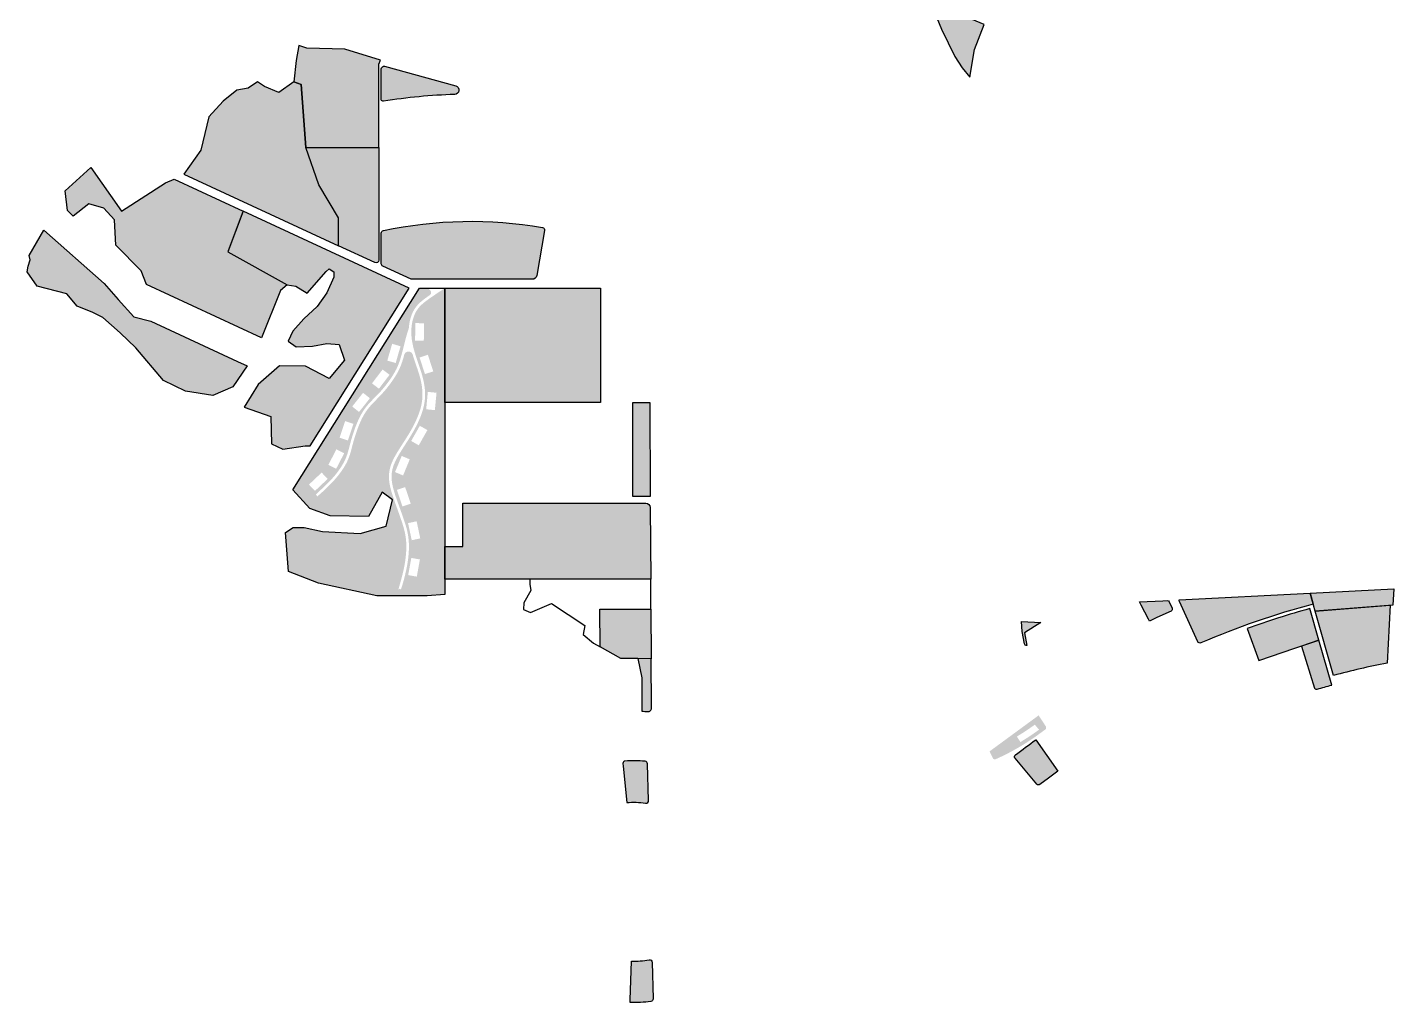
# Model space of a CAD drawing. Header units: millimetres. Extents: x 2242322 to 2245485, y 377991 to 382183.
# Drawn here: x 2242322 to 2245450, y 377991 to 380224 of the extents above; entities that cross this region are included whole.
import ezdxf

# ---------------------------------------------------------------- set-up
doc = ezdxf.new("R2010")
doc.units = ezdxf.units.MM
doc.layers.add('детский сад_штриховка_территория', color=7, linetype='Continuous', true_color=0x4c4fa9, transparency=0.5)
doc.layers.add('общественно_деловая_зона_штриховка', color=7, linetype='Continuous', true_color=0x9492c9, transparency=0.5)
for name, color, linetype, true_color in [('детский_сад_территория', 7, 'Continuous', 0x000000), ('карьер', 7, 'Continuous', 0x000000), ('общественно_деловая_зона_контур', 7, 'Continuous', 0x000000), ('промка_парковка', 7, 'Continuous', 0x000000)]:
    doc.layers.add(name, color=color, linetype=linetype, true_color=true_color)
for name, color, linetype, transparency in [('карьер_штриховка', 30, 'Continuous', 0.5), ('торговый_центр_асфальт', 250, 'Continuous', 0.4), ('торговый_центр_асфальт_штриховка', 252, 'Continuous', 0.5), ('штриховка_площадки', 254, 'Continuous', 0.5)]:
    doc.layers.add(name, color=color, linetype=linetype, transparency=transparency)

msp = doc.modelspace()

# ---------------------------------------------------------------- hatches: boundary and pattern name
at = {"layer": 'детский сад_штриховка_территория'}
h = msp.add_hatch(color=256, dxfattribs=at)
h.dxf.hatch_style = 1
h.paths.add_polyline_path([(2243633.339133253, 378805.9061545528), (2243633.009283839, 378892.4707314645), (2243749.673702165, 378892.4707314645), (2243750.475420325, 378778.5093811238), (2243719.80625048, 378778.9950108791), (2243680.585765527, 378779.4079810995)])
h = msp.add_hatch(color=256, dxfattribs=at)
h.dxf.hatch_style = 1
edge = h.paths.add_edge_path()
edge.add_line((2245312.477420031, 378740.4654847306), (2245270.477298062, 378887.7464045294))
edge.add_line((2245270.477298062, 378887.7464045294), (2245441.985588203, 378901.3513195827))
edge.add_line((2245441.985588203, 378901.3513195827), (2245434.854384561, 378768.7448899724))
edge.add_arc((2245776.816554542, 377010.0015562545), 1791.679725730974, 101.0030480002291, 105.0204709338153)
at = {"layer": 'карьер_штриховка'}
h = msp.add_hatch(color=256, dxfattribs=at)
h.dxf.hatch_style = 1
h.paths.add_polyline_path([(2243013.43, 379420.46), (2242958.96, 379448.64), (2242899.8, 379449.58), (2242850.97, 379406.38), (2242819.04, 379354.73), (2242880.08, 379333.13), (2242881.02, 379271.16), (2242907.32, 379258.95), (2242958.03, 379266.46), (2242969.833982166, 379266.46), (2243196.296541834, 379627.5474403903), (2242816.36417938, 379803.4824965486), (2242780.925577909, 379710.0137766856), (2242916.78, 379635), (2242936.77, 379632.15), (2242962.55, 379616.03), (2243006.65, 379665.17), (2243013.25, 379671.12), (2243024.05, 379664.29), (2243023.83, 379652.18), (2243007.75, 379616.49), (2242985.94, 379584.99), (2242955.2, 379556.63), (2242929.85, 379528.45), (2242919.52, 379505.92), (2242937.36, 379492.77), (2242974.93, 379494.65), (2243007.79, 379500.29), (2243035.96, 379498.41), (2243048.17, 379462.72)])
at = {"layer": 'общественно_деловая_зона_штриховка'}
h = msp.add_hatch(color=256, dxfattribs=at)
h.dxf.hatch_style = 1
edge = h.paths.add_edge_path()
edge.add_line((2244479.588015608, 380110.4741309318), (2244490.73, 380173.5000000001))
edge.add_line((2244490.73, 380173.5000000001), (2244512.780175225, 380231.1729964944))
edge.add_line((2244512.780175225, 380231.1729964944), (2244386.307733413, 380283.7159422208))
edge.add_arc((2244385.156760507, 380280.9455160137), 2.999999999907174, 67.43957012420476, 234.0155421548449)
edge.add_line((2244383.394063181, 380278.5179867886), (2244386.535720467, 380276.2367409689))
edge.add_line((2244386.535720467, 380276.2367409689), (2244398.683045979, 380258.8922935144))
edge.add_line((2244398.683045979, 380258.8922935144), (2244415.081682657, 380220.4926165274))
edge.add_line((2244415.081682657, 380220.4926165274), (2244445.827354274, 380157.6015356032))
edge.add_line((2244445.827354274, 380157.6015356032), (2244462.101526907, 380131.2958699521))
edge.add_line((2244462.101526907, 380131.2958699521), (2244479.588015608, 380110.4741309318))
h = msp.add_hatch(color=256, dxfattribs=at)
h.dxf.hatch_style = 1
edge = h.paths.add_edge_path()
edge.add_line((2242959.954249766, 379948.947148248), (2243126.622971135, 379948.947148248))
edge.add_line((2243126.622971135, 379948.947148248), (2243126.622971135, 380137.7188943222))
edge.add_arc((2243132.622971137, 380137.7188943219), 6.000000001862645, 158.5989323337162, 179.9999999966649, ccw=False)
edge.add_line((2243127.036677036, 380139.9082591256), (2243130.699966196, 380149.2553586042))
edge.add_line((2243130.699966196, 380149.2553586042), (2243049.412869368, 380174.2546935765))
edge.add_line((2243049.412869368, 380174.2546935765), (2242962.185129078, 380176.4393604329))
edge.add_line((2242962.185129078, 380176.4393604329), (2242944.164672776, 380182.4848058838))
edge.add_line((2242944.164672776, 380182.4848058838), (2242937.96, 380148.7499999986))
edge.add_line((2242937.96, 380148.7499999986), (2242932.42, 380099.95))
edge.add_line((2242932.42, 380099.95), (2242949.375342358, 380093.8291872104))
edge.add_line((2242949.375342358, 380093.8291872104), (2242959.954249766, 379948.947148248))
edge = h.paths.add_edge_path()
edge.add_line((2242959.954249766, 379948.947148248), (2243126.622971135, 379948.947148248))
edge.add_line((2243126.622971135, 379948.947148248), (2243126.622971135, 379691.2419017963))
edge.add_arc((2243120.622971135, 379691.2419017969), 6, 245.1525884712432, 359.99999999388575, ccw=False)
edge.add_line((2243118.101752457, 379685.7973213377), (2243034.498749693, 379724.5113147737))
edge.add_line((2243034.498749693, 379724.5113147737), (2243034.498749693, 379788.5418739287))
edge.add_line((2243034.498749693, 379788.5418739287), (2242989.967189229, 379863.9053956994))
edge.add_line((2242989.967189229, 379863.9053956994), (2242959.954249766, 379948.947148248))
h = msp.add_hatch(color=256, dxfattribs=at)
h.dxf.hatch_style = 1
edge = h.paths.add_edge_path()
edge.add_arc((2243138.622971135, 379682.9066523637), 5.999999999744786, 179.9999999977766, 245.15258846984182, ccw=False)
edge.add_line((2243132.622971135, 379682.9066523639), (2243132.622971135, 379753.2658684151))
edge.add_arc((2243138.622971135, 379753.2658684154), 6, 102.02490601503598, 180.0000000027792, ccw=False)
edge.add_arc((2243338.432916814, 378815.2391632096), 965.0714853809649, 80.27634489076218, 102.02490601507208, ccw=False)
edge.add_arc((2243500.416563495, 379760.5324575258), 5.999999999816191, -9.84803786553448, 80.27634489391392, ccw=False)
edge.add_line((2243506.328152566, 379759.5062437826), (2243488.331854967, 379655.837084154))
edge.add_arc((2243478.479206514, 379657.5474403905), 10.00000000003234, 270, 350.15196214701274, ccw=False)
edge.add_line((2243478.479206514, 379647.5474403905), (2243200.702502705, 379647.5474403905))
edge.add_line((2243200.702502705, 379647.5474403905), (2243136.101752457, 379677.4620719049))
h = msp.add_hatch(color=256, dxfattribs=at)
h.dxf.hatch_style = 1
h.paths.add_polyline_path([(2242359.76, 379760.01), (2242498.38, 379637.52), (2242530.266555597, 379601.5822643445), (2242566.07, 379561.23), (2242604.75, 379551.5600000001), (2242803.782972015, 379459.3939184311), (2242825.229198686, 379449.4628268295), (2242792.78, 379401.14), (2242746.58, 379381.79), (2242684.26, 379391.46), (2242633.76, 379416.18), (2242570.37, 379490.31), (2242534.9, 379524.7), (2242495.15, 379560.16), (2242472.630291429, 379571.5327073226), (2242436.05, 379585.94), (2242412.82, 379613.94), (2242344.72, 379632.14), (2242322.30853736, 379664.2656461056), (2242324.139386668, 379677.8612729049), (2242328.795348762, 379691.8266484588), (2242326.208599356, 379701.6540794921)])
h = msp.add_hatch(color=256, dxfattribs=at)
h.dxf.hatch_style = 1
h.paths.add_polyline_path([(2243219.904506167, 379627.5474403903), (2243278.329281455, 379627.5474403905), (2243278.329281455, 378926.0861271198), (2243237.84, 378923.05), (2243122.21, 378923.05), (2242988.79, 378951.96), (2242919.85, 378978.65), (2242913.18, 379067.59), (2242931.206219591, 379079.563617391), (2242955.663099131, 379079.563617391), (2242997.68, 379069.82), (2243084.4, 379065.37), (2243143.68, 379082.2), (2243158.55, 379142.41), (2243134.76, 379160.25), (2243103.53, 379104.49), (2243015.81, 379105.98), (2242969.29, 379122.79), (2242930.020161577, 379165.3359554076)])
h.paths.add_polyline_path([(2242980.770547832, 379163.0058838812), (2242967.002993035, 379177.5129316481), (2242996.017088568, 379205.0480412436), (2243009.784643365, 379190.5409934759)], flags=16)
h.paths.add_polyline_path([(2243029.235943524, 379213.6256344416), (2243011.474755767, 379222.8202094436), (2243029.863905769, 379258.3425849583), (2243047.625093526, 379249.1480099554)], flags=16)
h.paths.add_polyline_path([(2243056.108761383, 379278.5377268341), (2243037.132092009, 379284.8532647723), (2243049.763167884, 379322.8066035222), (2243068.739837258, 379316.4910655831)], flags=16)
edge = h.paths.add_edge_path(flags=17)
edge.add_spline(control_points=[(2243239.040318192, 379627.5474403906), (2243238.516266633, 379626.8394994307), (2243238.718618537, 379626.2704097392), (2243245.736474034, 379623.8988795977), (2243249.511230664, 379615.4330480653), (2243238.255498706, 379607.6755355292), (2243233.388449108, 379604.1917192485), (2243225.733000217, 379598.2065845524), (2243222.721720939, 379595.6534207027), (2243217.273800547, 379590.456374889), (2243214.837869755, 379587.8106329173), (2243210.452811468, 379582.2275836355), (2243208.505922074, 379579.2909750996), (2243205.001614673, 379572.9976143919), (2243203.448027882, 379569.6514121524), (2243199.431980717, 379559.2265631965), (2243197.536656448, 379551.6617186892), (2243196.118736594, 379541.316515732), (2243195.866977744, 379538.9516490048), (2243195.683671927, 379536.5534047424), (2243195.642686086, 379535.8901397001), (2243195.510400385, 379535.2389094422), (2243195.289355239, 379534.6122202054), (2243188.841132027, 379515.4450101574), (2243177.868581257, 379466.5867231992), (2243165.843413624, 379435.0947308075), (2243132.767040866, 379390.3318180068), (2243100.900618045, 379361.699700509), (2243079.91272507, 379329.6863167523), (2243059.341372237, 379270.4055115193), (2243047.644087561, 379211.1247062862), (2242982.297975338, 379155.0705900929), (2242983.600136012, 379153.5525724457), (2242984.902296687, 379152.0345547984), (2242986.204457361, 379150.5165371511), (2242991.862431843, 379155.3699668076), (2242997.086402393, 379160.0338396237), (2243012.285378508, 379174.1655688655), (2243020.82902097, 379183.0008410948), (2243035.000934808, 379199.3429876803), (2243040.629524262, 379206.8513484089), (2243049.685470767, 379220.8032531025), (2243053.111392142, 379227.2483719597), (2243058.460145688, 379239.2590337307), (2243060.381663911, 379244.8219340314), (2243062.708134514, 379252.6459187724), (2243063.39583206, 379255.1916119669), (2243064.354502768, 379258.8722858552), (2243064.661906224, 379260.0762424529), (2243065.264818711, 379262.4412845262), (2243065.559879192, 379263.5997684322), (2243066.297681957, 379266.4514769928), (2243066.741440424, 379268.1332585355), (2243068.836148612, 379275.9192525597), (2243070.514182894, 379281.7142180146), (2243073.062466135, 379289.9152186849), (2243073.917094523, 379292.5669738853), (2243078.547431595, 379306.4274585266), (2243082.399150587, 379316.1512170007), (2243087.535583631, 379327.1629991489), (2243088.839261574, 379329.7872717218), (2243092.614054191, 379336.913422965), (2243095.113906339, 379341.0644742297), (2243099.462436991, 379347.4606554815), (2243101.234808642, 379349.8661604784), (2243104.952020085, 379354.5602083585), (2243106.896049567, 379356.845576584), (2243113.059076689, 379363.692230941), (2243117.611770401, 379368.2680129305), (2243127.283596459, 379378.0787378778), (2243132.401744759, 379383.3156174405), (2243144.408525697, 379396.9075743102), (2243151.250259965, 379405.5976604021), (2243159.576457869, 379417.5102483498), (2243161.679758514, 379420.6607910074), (2243164.64604611, 379425.3432578423), (2243165.603367331, 379426.8968838176), (2243167.446552852, 379429.9803885071), (2243168.330953406, 379431.5071773423), (2243171.407937111, 379437.0165901567), (2243173.4014252, 379440.9817638078), (2243177.090613217, 379449.3937060804), (2243178.785223794, 379453.8365983196), (2243181.69760849, 379462.5813814359), (2243182.935122166, 379466.6744662669), (2243184.521755924, 379472.3591400093), (2243184.846486453, 379473.5448869796), (2243185.17379962, 379474.761384337), (2243186.386032965, 379479.221001978), (2243190.032485041, 379482.0602072263), (2243194.65319593, 379482.1422441952), (2243199.27390682, 379482.224281164), (2243203.018844614, 379479.5163040396), (2243204.388617859, 379475.1025278284), (2243206.504789313, 379468.221128132), (2243208.809172627, 379461.3995539828), (2243213.903622038, 379446.4103780855), (2243216.678125564, 379438.3098028266), (2243220.123203171, 379426.8412693742), (2243221.132024026, 379423.2087947635), (2243222.905856189, 379416.0787886275), (2243223.673535368, 379412.5825801443), (2243225.607901144, 379402.260518875), (2243226.406139252, 379395.6024521557), (2243226.963922052, 379382.4954173223), (2243226.724406298, 379376.0457007628), (2243225.519431189, 379366.2394547875), (2243224.963576625, 379362.9045508631), (2243222.563420039, 379351.5405339787), (2243219.982124488, 379343.3338170273), (2243213.441907727, 379326.7557523146), (2243209.484554862, 379318.386602897), (2243202.582699899, 379305.3871580095), (2243199.957249843, 379300.729430145), (2243195.233731874, 379292.7300043149), (2243193.183212248, 379289.3744110729), (2243189.007134104, 379282.6919438355), (2243186.884764778, 379279.3672411588), (2243180.516139855, 379269.4582277868), (2243176.268459639, 379262.9403346777), (2243168.308780393, 379250.1364194276), (2243164.595944331, 379243.8517182132), (2243159.91915499, 379234.7582036276), (2243158.536556814, 379231.859184362), (2243156.361123684, 379226.7685909379), (2243155.509655142, 379224.5733407389), (2243153.999430497, 379220.2163894419), (2243153.339570993, 379218.0525326882), (2243151.460759683, 379210.8982358769), (2243150.654028303, 379205.9418348816), (2243149.982771915, 379195.9855385029), (2243150.117331455, 379190.9887327746), (2243151.200660243, 379180.8064866015), (2243152.147539067, 379175.6205963992), (2243154.721704576, 379164.8431066725), (2243156.351960319, 379159.2470739082), (2243160.106127928, 379147.54938485), (2243162.23042165, 379141.4469892762), (2243169.124502809, 379122.1219280254), (2243174.380935682, 379107.9892203555), (2243180.257261773, 379090.2742248641), (2243180.950802933, 379088.1566284043), (2243182.305120302, 379083.8686345382), (2243182.966594982, 379081.6956284271), (2243184.871551193, 379075.0383059754), (2243186.035803867, 379070.4159899348), (2243188.315230317, 379058.8238566077), (2243189.278522416, 379051.5910693366), (2243190.066573914, 379035.2594264394), (2243189.890168585, 379026.1595704693), (2243187.901941446, 379005.4492069804), (2243186.089133795, 378993.8395840922), (2243180.508597678, 378968.3454308782), (2243176.871729339, 378954.6519173764), (2243172.095533369, 378939.3564896845), (2243174.004622099, 378938.7603519315), (2243175.91371083, 378938.1642141783), (2243177.822799559, 378937.5680764251), (2243205.526024877, 379026.2856839945), (2243185.766815125, 379099.3742097496), (2243154.549445594, 379173.8442141959), (2243154.549445594, 379223.2276609046), (2243201.989841502, 379287.7552586084), (2243236.765433569, 379358.8678458523), (2243231.273274659, 379424.6179285357), (2243194.917474752, 379507.9783313349), (2243206.640104462, 379582.2169116013), (2243238.780914837, 379600.8209424122), (2243278.329281455, 379627.5474403905), (2243265.232960369, 379627.5474403905), (2243252.136639281, 379627.5474403905), (2243239.040318193, 379627.5474403904)], knot_values=[0, 0, 0, 0, 0.02454853054575971, 0.02454853054575971, 0.2354965928666288, 0.2354965928666288, 0.446444655187498, 0.446444655187498, 0.6121826213501081, 0.6121826213501081, 0.7779205875127183, 0.7779205875127183, 0.9436585536753285, 0.9436585536753285, 1.109396519837939, 1.109396519837939, 1.435032445741302, 1.435032445741302, 1.529514676521691, 1.529514676521691, 1.529514676521691, 1.8068940443068, 1.8068940443068, 1.8068940443068, 2.430732893133223, 3.430732893133223, 4.430732893133223, 5.430732893133223, 6.430732893133223, 7.430732893133223, 8.430732893133223, 8.430732893133223, 8.430732893133223, 9.430732893133223, 9.430732893133223, 9.430732893133223, 9.516453053530752, 9.516453053530752, 9.700598110220932, 9.700598110220932, 9.884743166911113, 9.884743166911113, 10.06888822360129, 10.06888822360129, 10.25303328029147, 10.25303328029147, 10.34717478564465, 10.34717478564465, 10.39424553832124, 10.39424553832124, 10.44131629099783, 10.44131629099783, 10.51143757775477, 10.51143757775477, 10.7707303265913, 10.7707303265913, 10.90037670100956, 10.90037670100956, 11.46978231885556, 11.46978231885556, 11.66353049599493, 11.66353049599493, 12.0256560825048, 12.0256560825048, 12.26153965966815, 12.26153965966815, 12.49742323683151, 12.49742323683151, 12.96614026216166, 12.96614026216166, 13.43485728749181, 13.43485728749181, 14.04889799261137, 14.04889799261137, 14.26867362966012, 14.26867362966012, 14.37856144818449, 14.37856144818449, 14.48844926670887, 14.48844926670887, 14.77652662977269, 14.77652662977269, 15.06460399283652, 15.06460399283652, 15.28535866959328, 15.28535866959328, 15.34179046484058, 15.34179046484058, 15.34179046484058, 16.62942288327114, 16.62942288327114, 16.62942288327114, 17.9170553017017, 17.9170553017017, 17.9170553017017, 18.17007063268835, 18.17007063268835, 18.48352165376673, 18.48352165376673, 18.63412112304281, 18.63412112304281, 18.78472059231888, 18.78472059231888, 19.08591953087104, 19.08591953087104, 19.38711846942319, 19.38711846942319, 19.54177552904012, 19.54177552904012, 19.9100632192138, 19.9100632192138, 20.27835090938748, 20.27835090938748, 20.48483884057591, 20.48483884057591, 20.63545243295258, 20.63545243295258, 20.78606602532925, 20.78606602532925, 21.08729321008259, 21.08729321008259, 21.38852039483593, 21.38852039483593, 21.531315653571, 21.531315653571, 21.64112251936854, 21.64112251936854, 21.75092938516608, 21.75092938516608, 22.0055196502988, 22.0055196502988, 22.26010991543151, 22.26010991543151, 22.51470018056423, 22.51470018056423, 22.76929044569694, 22.76929044569694, 23.02388071082965, 23.02388071082965, 23.53844572021296, 23.53844572021296, 23.60762670567622, 23.60762670567622, 23.67680769113949, 23.67680769113949, 23.81516966206603, 23.81516966206603, 24.00096357056344, 24.00096357056344, 24.18675747906084, 24.18675747906084, 24.37255138755825, 24.37255138755825, 24.54659504564502, 24.54659504564502, 24.54659504564502, 25.54659504564502, 25.54659504564502, 25.54659504564502, 26.54659504564502, 27.54659504564502, 28.54659504564502, 29.54659504564502, 30.54659504564502, 31.54659504564502, 32.54659504564502, 33.54659504564502, 34.54659504564502, 34.54659504564502, 34.54659504564502, 35.54659504564502, 35.54659504564502, 35.54659504564502, 35.54659504564502], weights=[1, 1, 1, 1, 1, 1, 1, 1, 1, 1, 1, 1, 1, 1, 1, 1, 1, 1, 1, 1, 0.9935986611242026, 0.9935986611242026, 1, 1, 1, 1, 1, 1, 1, 1, 1, 1, 1, 1, 1, 1, 1, 1, 1, 1, 1, 1, 1, 1, 1, 1, 1, 1, 1, 1, 1, 1, 1, 1, 1, 1, 1, 1, 1, 1, 1, 1, 1, 1, 1, 1, 1, 1, 1, 1, 1, 1, 1, 1, 1, 1, 1, 1, 1, 1, 1, 1, 1, 1, 1, 1, 1, 1, 0.8665406000230806, 0.8665406000230806, 1, 0.8665406000230805, 0.8665406000230805, 1, 1, 1, 1, 1, 1, 1, 1, 1, 1, 1, 1, 1, 1, 1, 1, 1, 1, 1, 1, 1, 1, 1, 1, 1, 1, 1, 1, 1, 1, 1, 1, 1, 1, 1, 1, 1, 1, 1, 1, 1, 1, 1, 1, 1, 1, 1, 1, 1, 1, 1, 1, 1, 1, 1, 1, 1, 1, 1, 1, 1, 1, 1, 1, 1, 1, 1, 1, 1, 1, 1, 1, 1, 1, 1, 1, 1, 1, 1], degree=3, periodic=0)
h.paths.add_polyline_path([(2243081.686855187, 379343.7999998776), (2243066.012750034, 379356.2226577116), (2243090.858065701, 379387.5708680185), (2243106.532170853, 379375.1482101838)], flags=16)
h.paths.add_polyline_path([(2243127.190234489, 379397.0551669491), (2243111.29352401, 379409.1916654531), (2243135.566521016, 379440.9850864129), (2243151.463231495, 379428.8485879082)], flags=16)
h.paths.add_polyline_path([(2243165.568500347, 379455.823440738), (2243146.346409144, 379461.3471360416), (2243157.393799749, 379499.7913184469), (2243176.615890952, 379494.2676231426)], flags=16)
h.paths.add_polyline_path([(2243210.643031006, 379547.2368989228), (2243230.639515182, 379546.8619047104), (2243229.889526758, 379506.8689363614), (2243209.893042583, 379507.2439305739)], flags=16)
h.paths.add_polyline_path([(2243220.14742505, 379468.5133060976), (2243239.158112826, 379474.7256929453), (2243251.582886522, 379436.7043173965), (2243232.572198747, 379430.4919305493)], flags=16)
h.paths.add_polyline_path([(2243239.090804275, 379389.6928204945), (2243259.001206458, 379387.8018194502), (2243255.219204371, 379347.9810150857), (2243235.308802188, 379349.8720161302)], flags=16)
h.paths.add_polyline_path([(2243220.72403758, 379312.160441811), (2243238.123848963, 379302.2990745688), (2243218.401114482, 379267.4994518039), (2243201.001303099, 379277.3608190462)], flags=16)
h.paths.add_polyline_path([(2243179.322677236, 379243.0530321836), (2243197.791701326, 379235.3787146753), (2243182.443066312, 379198.440666497), (2243163.974042222, 379206.1149840052)], flags=16)
h.paths.add_polyline_path([(2243168.19765319, 379165.3033498367), (2243187.133858563, 379171.7391967982), (2243200.005552487, 379133.8667860546), (2243181.069347114, 379127.4309390931)], flags=16)
h.paths.add_polyline_path([(2243193.897423412, 379089.2689128716), (2243213.456019946, 379093.4475851043), (2243221.813364413, 379054.3303920368), (2243202.254767878, 379050.1517198042)], flags=16)
h.paths.add_polyline_path([(2243201.320299268, 379009.6668053416), (2243220.998233937, 379006.0920484005), (2243213.848720056, 378966.7361790633), (2243194.170785387, 378970.3109360046)], flags=16)
h = msp.add_hatch(color=256, dxfattribs=at)
h.dxf.hatch_style = 1
h.paths.add_polyline_path([(2243708.365182501, 379365.3336974886), (2243747.239032732, 379365.3336974886), (2243747.865252586, 379149.926672591), (2243708.365182501, 379149.9874514306)])
h = msp.add_hatch(color=256, dxfattribs=at)
h.dxf.hatch_style = 1
edge = h.paths.add_edge_path()
edge.add_line((2243278.329281455, 378960.86), (2243278.329281455, 379035.5993464092))
edge.add_line((2243278.329281455, 379035.5993464092), (2243318.885864854, 379035.5993464092))
edge.add_line((2243318.885864854, 379035.5993464092), (2243318.885864854, 379134.9264967052))
edge.add_line((2243318.885864854, 379134.9264967052), (2243738.038128281, 379134.9264967052))
edge.add_arc((2243738.038128281, 379124.9264967052), 10, 0.40306918965569594, 90, ccw=False)
edge.add_line((2243748.037880834, 379124.9968449697), (2243749.192583625, 378960.86))
edge.add_line((2243749.192583625, 378960.86), (2243472.646613379, 378960.86))
edge.add_line((2243472.646613379, 378960.86), (2243278.329281455, 378960.86))
h = msp.add_hatch(color=256, dxfattribs=at)
h.dxf.hatch_style = 1
edge = h.paths.add_edge_path()
edge.add_line((2245001.492451334, 378817.453756824), (2244959.82960422, 378909.5654390765))
edge.add_arc((2244973.496597698, 378915.7471290147), 15.00000004138366, 188.838249859197, 204.337618155409, ccw=False)
edge.add_line((2244958.674707207, 378913.442446065), (2245258.79, 378928.73))
edge.add_line((2245258.79, 378928.73), (2245265.893360666, 378903.8207987059))
edge.add_arc((2245756.377801488, 377064.0943053165), 1903.987541232038, 104.9282393919744, 113.1372753216573)
edge.add_arc((2245006.477073301, 378820.5177731678), 5.851038566489816, 211.5787856128531, 287.47011165147217, ccw=False)
h = msp.add_hatch(color=256, dxfattribs=at)
h.dxf.hatch_style = 1
edge = h.paths.add_edge_path()
edge.add_line((2244868.062383732, 378908.8214351338), (2244921.9, 378911.57))
edge.add_line((2244921.9, 378911.57), (2244931.510217, 378912.0598511575))
edge.add_arc((2244931.741759752, 378907.0362493125), 5.028935030737825, 24.439294510172374, 92.63895120202722, ccw=False)
edge.add_line((2244936.320102868, 378909.1168650528), (2244942.872555432, 378894.6301587807))
edge.add_arc((2244938.316890953, 378892.5695954722), 5.000000000038165, -65.31678126905041, 24.337618173756425, ccw=False)
edge.add_line((2244940.404895775, 378888.0264428373), (2244907.789682372, 378873.0366926974))
edge.add_line((2244907.789682372, 378873.0366926974), (2244890.816890693, 378864.9703083004))
edge.add_line((2244890.816890693, 378864.9703083004), (2244888.465966659, 378869.5008686931))
edge.add_line((2244888.465966659, 378869.5008686931), (2244871.71565365, 378901.7810715346))
edge.add_line((2244871.71565365, 378901.7810715346), (2244868.062383732, 378908.8214351338))
h = msp.add_hatch(color=256, dxfattribs=at)
h.dxf.hatch_style = 1
edge = h.paths.add_edge_path()
edge.add_line((2245114.741509566, 378848.0577892446), (2245141.111896116, 378774.9865921282))
edge.add_line((2245141.111896116, 378774.9865921282), (2245224.066780462, 378802.701745499))
edge.add_line((2245224.066780462, 378802.701745499), (2245278.965963681, 378821.0435139777))
edge.add_line((2245278.965963681, 378821.0435139777), (2245258.175940923, 378893.586149818))
edge.add_arc((2245784.665400101, 376986.2069040689), 1978.708350854004, 105.4309784769316, 109.7895470786133)
h = msp.add_hatch(color=256, dxfattribs=at)
h.dxf.hatch_style = 1
edge = h.paths.add_edge_path()
edge.add_arc((2244609.493803834, 378814.1395102941), 4.999999998957847, 191.5939353350222, 280.21313746411244, ccw=False)
edge.add_line((2244604.595821196, 378813.1346391265), (2244599.449967187, 378840.9462665507))
edge.add_line((2244599.449967187, 378840.9462665507), (2244598.391636337, 378863.7469954845))
edge.add_line((2244598.391636337, 378863.7469954845), (2244642.32231986, 378861.6469025834))
edge.add_line((2244642.32231986, 378861.6469025834), (2244605.159970139, 378838.1942974459))
edge.add_line((2244605.159970139, 378838.1942974459), (2244610.380355853, 378809.2187354052))
h = msp.add_hatch(color=256, dxfattribs=at)
h.dxf.hatch_style = 1
edge = h.paths.add_edge_path()
edge.add_arc((2245273.265544915, 378713.35277718), 4.577686786729055, 201.1556374685777, 293.4651016662905)
edge.add_arc((2245816.18867583, 376871.7128710872), 1915.457700536127, 105.3753745103484, 106.4089560658486, ccw=False)
edge.add_line((2245308.320909772, 378718.6152872269), (2245278.965963681, 378821.0435139777))
edge.add_line((2245278.965963681, 378821.0435139777), (2245239.245942727, 378807.7730901646))
edge.add_line((2245239.245942727, 378807.7730901646), (2245268.996378115, 378711.7006781655))
h = msp.add_hatch(color=256, dxfattribs=at)
h.dxf.hatch_style = 1
edge = h.paths.add_edge_path()
edge.add_line((2243719.80625048, 378778.9950108791), (2243728.910598376, 378735.1257880857))
edge.add_line((2243728.910598376, 378735.1257880857), (2243728.910598376, 378665.0101992569))
edge.add_line((2243728.910598376, 378665.0101992569), (2243728.910598376, 378658.5558783225))
edge.add_arc((2243711.505055704, 378267.7610856121), 391.1822119233284, 85.51610073034539, 87.4497984342014, ccw=False)
edge.add_arc((2243742.599404592, 378666.4027254373), 8.671838636680521, 266.6142982226294, 358.0411992939519)
edge.add_line((2243751.266175957, 378666.1063145137), (2243750.475420496, 378778.5093567366))
edge.add_line((2243750.475420496, 378778.5093567366), (2243719.80625048, 378778.9950108791))
at = {"layer": 'торговый_центр_асфальт_штриховка'}
h = msp.add_hatch(color=256, dxfattribs=at)
h.dxf.hatch_style = 1
edge = h.paths.add_edge_path()
edge.add_line((2243132.622971134, 380058.4230471716), (2243132.622971135, 380129.3361611158))
edge.add_arc((2243138.622971135, 380129.3361611158), 6, 74.6482013859519, 180.0000000005558, ccw=False)
edge.add_line((2243140.211440873, 380135.122071925), (2243303.160611094, 380090.3858438387))
edge.add_arc((2243300.513161532, 380080.7426591565), 9.999999999984293, -88.28369336026878, 74.64820138899557, ccw=False)
edge.add_arc((2243338.432916813, 378815.2391632092), 1256.071485381186, 91.71630663874792, 99.19754063153384)
edge.add_arc((2243136.921905568, 380059.5409993965), 4.441920130257623, 194.5770783905978, 279.61647362147505, ccw=False)
h = msp.add_hatch(color=256, dxfattribs=at)
h.dxf.hatch_style = 1
h.paths.add_polyline_path([(2243278.329281455, 379627.5474403905), (2243634.229020792, 379627.5474403905), (2243634.229020769, 379365.3336974886), (2243398.184326252, 379365.3336974886), (2243278.329281455, 379365.3336974886)])
h = msp.add_hatch(color=256, dxfattribs=at)
h.dxf.hatch_style = 1
h.paths.add_polyline_path([(2245270.477298062, 378887.7464045294), (2245258.79000039, 378928.7300000199), (2245449.992427897, 378938.5077663753), (2245448.02, 378901.83)])
h = msp.add_hatch(color=256, dxfattribs=at)
h.dxf.hatch_style = 1
edge = h.paths.add_edge_path()
edge.add_line((2244532.517402505, 378551.2644354439), (2244525.034704675, 378566.7625822776))
edge.add_line((2244525.034704675, 378566.7625822776), (2244637.29249254, 378649.1112438709))
edge.add_line((2244637.29249254, 378649.1112438709), (2244653.839587198, 378623.8249549282))
edge.add_arc((2244649.136523089, 378621.0522688258), 5.459542126721635, -54.24096966914442, 30.521427270346976, ccw=False)
edge.add_line((2244652.326957049, 378616.6219492684), (2244645.004451758, 378611.3485387408))
edge.add_arc((2244318.858560289, 379043.3552519564), 541.2956149696719, 294.0035584374107, 307.05118453833086, ccw=False)
edge.add_arc((2244537.020065836, 378553.4383772383), 4.999999999651862, 205.7718275920119, 294.00355844265925, ccw=False)
h.paths.add_polyline_path([(2244595.826634702, 378588.0716873586), (2244587.414137329, 378600.516564771), (2244608.339623284, 378613.7178076656), (2244628.596431995, 378627.814486732), (2244638.22446823, 378616.2723716569), (2244617.372872221, 378601.710353069)], flags=16)
h = msp.add_hatch(color=256, dxfattribs=at)
h.dxf.hatch_style = 1
edge = h.paths.add_edge_path()
edge.add_arc((2244587.201407094, 378554.4606357712), 4.99999999926747, 127.54334229627699, 219.8446915213696, ccw=False)
edge.add_arc((2245770.593769044, 377014.6468986932), 1947.020552726749, 125.82776865608449, 127.543342304937, ccw=False)
edge.add_line((2244630.903941201, 378593.2526534814), (2244681.601694555, 378521.5794705524))
edge.add_line((2244681.601694555, 378521.5794705524), (2244659.985695589, 378505.7447406734))
edge.add_line((2244659.985695589, 378505.7447406734), (2244640.069476247, 378490.7230827659))
edge.add_arc((2244637.05864872, 378494.7149391767), 4.999999999807734, 219.8442051570679, 307.02514848202674, ccw=False)
edge.add_line((2244633.21970155, 378491.5114278804), (2244583.362487118, 378551.2570918879))
h = msp.add_hatch(color=256, dxfattribs=at)
h.dxf.hatch_style = 1
edge = h.paths.add_edge_path()
edge.add_line((2243685.777461075, 378538.9820760289), (2243686.392331278, 378532.5969877808))
edge.add_line((2243686.392331278, 378532.5969877808), (2243694.39853364, 378449.456987909))
edge.add_arc((2243710.997436293, 378268.3318569461), 181.8841296969619, 81.60162963798132, 95.23614776194643, ccw=False)
edge.add_arc((2243738.438832391, 378454.2012088362), 5.999999999662996, 261.601629636568, 361.6643559350163)
edge.add_line((2243744.436301125, 378454.3754752717), (2243741.999660399, 378538.2337154631))
edge.add_arc((2243736.002191664, 378538.0594490271), 6.000000001128044, 1.664355940313963, 84.70360495878558)
edge.add_arc((2243710.997436289, 378268.3318569312), 276.8841297119774, 84.70360496653564, 94.26988013219744)
edge.add_arc((2243690.754437891, 378539.461348144), 4.999999999613914, 94.2698801267543, 185.50049908109)
h = msp.add_hatch(color=256, dxfattribs=at)
h.dxf.hatch_style = 1
edge = h.paths.add_edge_path()
edge.add_arc((2243710.997436296, 378268.3318569277), 181.8841296908006, 268.202437587644, 280.9155292457633)
edge.add_arc((2243746.575472452, 378083.8470349697), 5.999999999850434, 1.562894629914183, 100.91552925069539, ccw=False)
edge.add_line((2243752.573240378, 378084.0106806168), (2243754.858041265, 378000.2705647154))
edge.add_arc((2243748.860273338, 378000.106919068), 5.999999999999937, -81.96517165060402, 1.5628946326922915, ccw=False)
edge.add_arc((2243710.997436291, 378268.3318569791), 276.8841297432252, 268.2024375864616, 278.0348283495755, ccw=False)
edge.add_line((2243702.312069528, 377991.5839830796), (2243702.515963061, 377998.0807844027))
edge.add_line((2243702.515963061, 377998.0807844027), (2243705.29205197, 378086.5372331813))
at = {"layer": 'штриховка_площадки'}
h = msp.add_hatch(color=256, dxfattribs=at)
h.dxf.hatch_style = 1
h.paths.add_polyline_path([(2242680.79913029, 379888.2987899993), (2243034.498749693, 379724.5113147737), (2243034.498749693, 379788.5418739287), (2242989.967189229, 379863.9053956994), (2242959.954249766, 379948.947148248), (2242949.375342358, 380093.8291872104), (2242932.42, 380099.95), (2242898.21, 380075.44), (2242865.14, 380088.55), (2242849.18, 380099.38), (2242828.08, 380085.13), (2242801.86, 380080.57), (2242770.5, 380055.48), (2242737.53, 380019.19), (2242719.43, 379943.01)])
h = msp.add_hatch(color=256, dxfattribs=at)
h.dxf.hatch_style = 1
h.paths.add_polyline_path([(2242780.925577909, 379710.0137766856), (2242916.78, 379635), (2242901.58, 379622), (2242858.269666975, 379513.5807640245), (2242595.167511926, 379635.4153245868), (2242583.26, 379666.53), (2242525.24, 379725.62), (2242522.02, 379783.65), (2242497.3, 379810.51), (2242462.92, 379820.19), (2242427.46, 379792.25), (2242414.56, 379805.14), (2242409.19, 379850.27), (2242467.62, 379903.37), (2242537.71, 379803.14), (2242638.76, 379868.16), (2242658.363069901, 379876.6479776087), (2242816.36417938, 379803.4824965486), (2242814.231630669, 379797.857934916)])
h.paths.add_polyline_path([(2243013.43, 379420.46), (2242958.96, 379448.64), (2242899.8, 379449.58), (2242850.97, 379406.38), (2242819.04, 379354.73), (2242880.08, 379333.13), (2242881.02, 379271.16), (2242907.32, 379258.95), (2242958.03, 379266.46), (2242969.833982166, 379266.46), (2243196.296541834, 379627.5474403903), (2242816.36417938, 379803.4824965486), (2242780.925577909, 379710.0137766856), (2242916.78, 379635), (2242936.77, 379632.15), (2242962.55, 379616.03), (2243006.65, 379665.17), (2243013.25, 379671.12), (2243024.05, 379664.29), (2243023.83, 379652.18), (2243007.75, 379616.49), (2242985.94, 379584.99), (2242955.2, 379556.63), (2242929.85, 379528.45), (2242919.52, 379505.92), (2242937.36, 379492.77), (2242974.93, 379494.65), (2243007.79, 379500.29), (2243035.96, 379498.41), (2243048.17, 379462.72)])

# ---------------------------------------------------------------- linework, layer by layer
at = {"layer": 'детский_сад_территория'}
msp.add_lwpolyline([(2243633.339133253, 378805.9061545528), (2243633.009283839, 378892.4707314645), (2243749.673702165, 378892.4707314645), (2243750.475420325, 378778.5093811238), (2243719.80625048, 378778.9950108791), (2243680.585765527, 378779.4079810995)], close=True, dxfattribs=at)
msp.add_lwpolyline([(2245312.477420031, 378740.4654847306), (2245270.477298062, 378887.7464045294), (2245441.985588203, 378901.3513195827), (2245434.854384561, 378768.7448899724, 0.01753111008067754)], format="xyb", close=True, dxfattribs=at)
at = {"layer": 'карьер'}
msp.add_lwpolyline([(2243013.43, 379420.46), (2242958.96, 379448.64), (2242899.8, 379449.58), (2242850.97, 379406.38), (2242819.04, 379354.73), (2242880.08, 379333.13), (2242881.02, 379271.16), (2242907.32, 379258.95), (2242958.03, 379266.46), (2242969.833982166, 379266.46), (2243196.296541834, 379627.5474403903), (2242816.36417938, 379803.4824965486), (2242780.925577909, 379710.0137766856), (2242916.78, 379635), (2242936.77, 379632.15), (2242962.55, 379616.03), (2243006.65, 379665.17), (2243013.25, 379671.12), (2243024.05, 379664.29), (2243023.83, 379652.18), (2243007.75, 379616.49), (2242985.94, 379584.99), (2242955.2, 379556.63), (2242929.85, 379528.45), (2242919.52, 379505.92), (2242937.36, 379492.77), (2242974.93, 379494.65), (2243007.79, 379500.29), (2243035.96, 379498.41), (2243048.17, 379462.72)], close=True, dxfattribs=at)
at = {"layer": 'общественно_деловая_зона_контур'}
for points in [[(2244479.588015608, 380110.4741309318), (2244490.73, 380173.5000000001), (2244512.780175225, 380231.1729964944), (2244386.307733413, 380283.7159422208, 0.8892155517686445), (2244383.394063181, 380278.5179867886), (2244386.535720467, 380276.2367409689), (2244398.683045979, 380258.8922935144), (2244415.081682657, 380220.4926165274), (2244445.827354274, 380157.6015356032), (2244462.101526907, 380131.2958699521)], [(2242959.954249766, 379948.947148248), (2243126.622971135, 379948.947148248), (2243126.622971135, 380137.7188943222, -0.09365214066536509), (2243127.036677036, 380139.9082591256), (2243130.699966196, 380149.2553586042), (2243049.412869368, 380174.2546935765), (2242962.185129078, 380176.4393604329), (2242944.164672776, 380182.4848058838), (2242937.96, 380148.7499999986), (2242932.42, 380099.95), (2242949.375342358, 380093.8291872104)], [(2242959.954249766, 379948.947148248), (2243126.622971135, 379948.947148248), (2243126.622971135, 379691.2419017963, -0.5477529178990306), (2243118.101752457, 379685.7973213377), (2243034.498749693, 379724.5113147737), (2243034.498749693, 379788.5418739287), (2242989.967189229, 379863.9053956994)], [(2243136.101752457, 379677.4620719049, -0.2921959163229518), (2243132.622971135, 379682.9066523639), (2243132.622971135, 379753.2658684151, -0.3539962766865856), (2243137.372949951, 379759.1342111998, -0.09518188371633056), (2243501.429941428, 379766.4462604615, -0.4148495439830193), (2243506.328152566, 379759.5062437826), (2243488.331854967, 379655.837084154, -0.3647213140141251), (2243478.479206514, 379647.5474403905), (2243200.702502705, 379647.5474403905)], [(2243278.329281455, 378960.86), (2243278.329281455, 379035.5993464092), (2243318.885864854, 379035.5993464092), (2243318.885864854, 379134.9264967052), (2243738.038128281, 379134.9264967052, -0.4121545902273692), (2243748.037880834, 379124.9968449697), (2243749.192583625, 378960.86), (2243472.646613379, 378960.86)], [(2245001.492451334, 378817.453756824), (2244959.82960422, 378909.5654390765, -0.06773204453210242), (2244958.674707207, 378913.442446065), (2245258.79, 378928.73), (2245265.893360666, 378903.8207987059, 0.03583400239828734), (2245008.233603362, 378814.936621454, -0.3437973007812958)], [(2244868.062383732, 378908.8214351338), (2244921.9, 378911.57), (2244931.510217, 378912.0598511575, -0.3066835311866942), (2244936.320102868, 378909.1168650528), (2244942.872555432, 378894.6301587807, -0.4124479707383278), (2244940.404895775, 378888.0264428373), (2244907.789682372, 378873.0366926974), (2244890.816890693, 378864.9703083004), (2244888.465966659, 378869.5008686931), (2244871.71565365, 378901.7810715346)], [(2245114.741509566, 378848.0577892446), (2245141.111896116, 378774.9865921282), (2245224.066780462, 378802.701745499), (2245278.965963681, 378821.0435139777), (2245258.175940923, 378893.586149818, 0.01902013630587357)], [(2244610.380355853, 378809.2187354052, -0.4071724776888375), (2244604.595821196, 378813.1346391265), (2244599.449967187, 378840.9462665507), (2244598.391636337, 378863.7469954845), (2244642.32231986, 378861.6469025834), (2244605.159970139, 378838.1942974459)], [(2245268.996378115, 378711.7006781655, 0.4260693175228941), (2245275.088335949, 378709.1536523707, -0.004509880882995164), (2245308.320909772, 378718.6152872269), (2245278.965963681, 378821.0435139777), (2245239.245942727, 378807.7730901646)], [(2243719.80625048, 378778.9950108791), (2243728.910598376, 378735.1257880857), (2243728.910598376, 378665.0101992569), (2243728.910598376, 378658.5558783225, -0.008437548138339183), (2243742.087269563, 378657.7460226555, 0.4215267653184005), (2243751.266175957, 378666.1063145137), (2243750.475420496, 378778.5093567366)]]:
    msp.add_lwpolyline(points, format="xyb", close=True, dxfattribs=at)
for points in [[(2242359.76, 379760.01), (2242498.38, 379637.52), (2242530.266555597, 379601.5822643445), (2242566.07, 379561.23), (2242604.75, 379551.5600000001), (2242803.782972015, 379459.3939184311), (2242825.229198686, 379449.4628268295), (2242792.78, 379401.14), (2242746.58, 379381.79), (2242684.26, 379391.46), (2242633.76, 379416.18), (2242570.37, 379490.31), (2242534.9, 379524.7), (2242495.15, 379560.16), (2242472.630291429, 379571.5327073226), (2242436.05, 379585.94), (2242412.82, 379613.94), (2242344.72, 379632.14), (2242322.30853736, 379664.2656461056), (2242324.139386668, 379677.8612729049), (2242328.795348762, 379691.8266484588), (2242326.208599356, 379701.6540794921)], [(2243219.904506167, 379627.5474403903), (2243278.329281455, 379627.5474403905), (2243278.329281455, 378926.0861271198), (2243237.84, 378923.05), (2243122.21, 378923.05), (2242988.79, 378951.96), (2242919.85, 378978.65), (2242913.18, 379067.59), (2242931.206219591, 379079.563617391), (2242955.663099131, 379079.563617391), (2242997.68, 379069.82), (2243084.4, 379065.37), (2243143.68, 379082.2), (2243158.55, 379142.41), (2243134.76, 379160.25), (2243103.53, 379104.49), (2243015.81, 379105.98), (2242969.29, 379122.79), (2242930.020161577, 379165.3359554076)], [(2243708.365182501, 379365.3336974886), (2243747.239032732, 379365.3336974886), (2243747.865252586, 379149.926672591), (2243708.365182501, 379149.9874514306)], [(2243472.646613379, 378960.86), (2243472.646613379, 378949.6653869892), (2243475.175611158, 378934.9152744552), (2243459.215115095, 378906.6490548087), (2243458.303353658, 378891.6038898955), (2243473.807969002, 378884.3096956182), (2243522.004850436, 378905.5712486288), (2243598.191295054, 378854.7847640764), (2243594.841497267, 378834.5135843938), (2243618.098887374, 378814.4536141142), (2243633.339133253, 378805.9061545528), (2243633.009283839, 378892.4707314645), (2243749.673702165, 378892.4707314645), (2243749.192583625, 378960.86)]]:
    msp.add_lwpolyline(points, close=True, dxfattribs=at)
at = {"layer": 'промка_парковка'}
for points in [[(2242680.79913029, 379888.2987899993), (2243034.498749693, 379724.5113147737), (2243034.498749693, 379788.5418739287), (2242989.967189229, 379863.9053956994), (2242959.954249766, 379948.947148248), (2242949.375342358, 380093.8291872104), (2242932.42, 380099.95), (2242898.21, 380075.44), (2242865.14, 380088.55), (2242849.18, 380099.38), (2242828.08, 380085.13), (2242801.86, 380080.57), (2242770.5, 380055.48), (2242737.53, 380019.19), (2242719.43, 379943.01)], [(2242780.925577909, 379710.0137766856), (2242916.78, 379635), (2242901.58, 379622), (2242858.269666975, 379513.5807640245), (2242595.167511926, 379635.4153245868), (2242583.26, 379666.53), (2242525.24, 379725.62), (2242522.02, 379783.65), (2242497.3, 379810.51), (2242462.92, 379820.19), (2242427.46, 379792.25), (2242414.56, 379805.14), (2242409.19, 379850.27), (2242467.62, 379903.37), (2242537.71, 379803.14), (2242638.76, 379868.16), (2242658.363069901, 379876.6479776087), (2242816.36417938, 379803.4824965486), (2242814.231630669, 379797.857934916)]]:
    msp.add_lwpolyline(points, close=True, dxfattribs=at)
at = {"layer": 'торговый_центр_асфальт'}
for points in [[(2243132.622971134, 380058.4230471716), (2243132.622971135, 380129.3361611158, -0.495055187259508), (2243140.211440873, 380135.122071925), (2243303.160611094, 380090.3858438387, -0.8611374636505955), (2243300.812668754, 380070.7471453916, 0.0326546407272485), (2243137.663938242, 380055.1614969185, -0.3890766341727968)], [(2244583.362487118, 378551.2570918879, -0.4260274820660396), (2244584.154600097, 378558.4250988014, -0.007485742003042637), (2244630.903941201, 378593.2526534814), (2244681.601694555, 378521.5794705524), (2244659.985695589, 378505.7447406734), (2244640.069476247, 378490.7230827659, -0.399875014680451), (2244633.21970155, 378491.5114278804)], [(2243685.777461075, 378538.9820760289), (2243686.392331278, 378532.5969877808), (2243694.39853364, 378449.456987909, -0.05956209376367847), (2243737.562503044, 378448.2655499114, 0.4666409088673449), (2243744.436301125, 378454.3754752717), (2243741.999660399, 378538.2337154631, 0.3790619595868217), (2243736.556039291, 378544.0338320763, 0.04176500810386385), (2243690.382165365, 378544.4474702005, 0.4205185099557782)], [(2243705.29205197, 378086.5372331813, 0.0555282933526517), (2243745.439302955, 378089.7384795186, -0.4628733052844725), (2243752.573240378, 378084.0106806168), (2243754.858041265, 378000.2705647154, -0.3815032721588827), (2243749.698923511, 377994.1658193475, -0.04292823878907694), (2243702.312069528, 377991.5839830796), (2243702.515963061, 377998.0807844027)]]:
    msp.add_lwpolyline(points, format="xyb", close=True, dxfattribs=at)
for points in [[(2243278.329281455, 379627.5474403905), (2243634.229020792, 379627.5474403905), (2243634.229020769, 379365.3336974886), (2243398.184326252, 379365.3336974886), (2243278.329281455, 379365.3336974886)], [(2245270.477298062, 378887.7464045294), (2245258.79000039, 378928.7300000199), (2245449.992427897, 378938.5077663753), (2245448.02, 378901.83)]]:
    msp.add_lwpolyline(points, close=True, dxfattribs=at)

doc.saveas('drawing.dxf')
